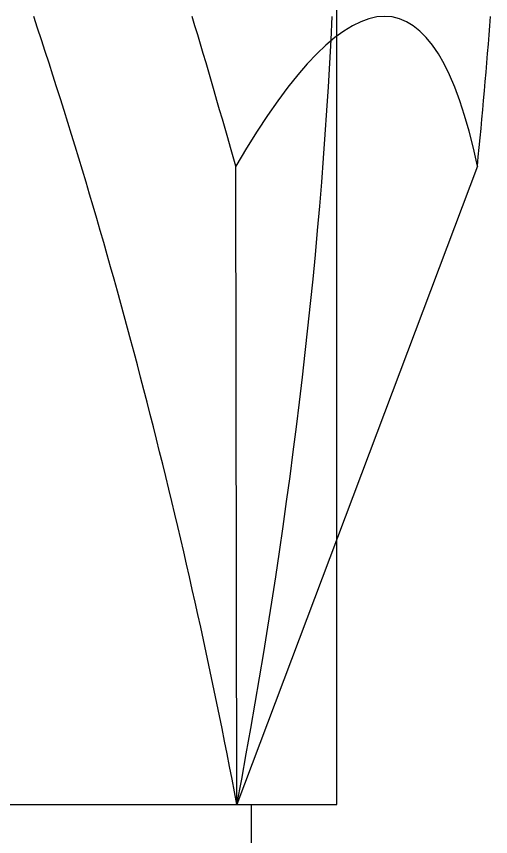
# Model space of a CAD drawing. Header units: millimetres. Extents: x 256 to 2599, y 626 to 1192.
# Drawn here: x 1991.833 to 1993.594, y 773.589 to 776.637 of the extents above; entities that cross this region are included whole.
import ezdxf

# ---------------------------------------------------------------- set-up
doc = ezdxf.new("R2010")
doc.units = ezdxf.units.MM
doc.layers.add('MAIN-1', color=7, linetype='Continuous')
doc.layers.add('MAIN-2', color=7, linetype='Continuous')

msp = doc.modelspace()

# ---------------------------------------------------------------- linework, layer by layer
at = {"layer": 'MAIN-1'}
for p, q in [((1992.6521, 773.7075), (1992.6475, 776.0796)), ((1993.545, 776.0796), (1992.6521, 773.7075)), ((1993.0233, 773.7075), (1993.0233, 774.6937)), ((1987.8529, 773.7075), (1992.6521, 773.7075)), ((1992.6521, 773.7075), (1993.0233, 773.7075)), ((1992.7066, 773.3909), (1992.7066, 773.7075))]:
    msp.add_line(p, q, dxfattribs=at)
for centre, major_axis, ratio, start_param, end_param in [((1990.2525, 760.8926), (-2.9811, -15.741), 0.104406, 2.894549, 3.428177), ((1990.2525, 773.7075), (-1.5415, 7.3067), 0.315108, -1.637178, -1.225661), ((1990.2525, 773.7075), (1.8939, -8.9768), 0.315108, 1.771228, 1.836041), ((1990.2525, 773.7075), (1.8939, 8.9768), 0.315108, -1.237601, -1.172788)]:
    msp.add_ellipse(centre, major_axis=major_axis, ratio=ratio, start_param=start_param, end_param=end_param, dxfattribs=at)
at = {"layer": 'MAIN-2'}
msp.add_line((1993.0233, 774.6937), (1993.0233, 780.6741), dxfattribs=at)
msp.add_ellipse((1990.2525, 773.7075), major_axis=(-1.5415, -7.3067), ratio=0.315108, start_param=1.637178, end_param=2.048695, dxfattribs=at)

doc.saveas('drawing.dxf')
